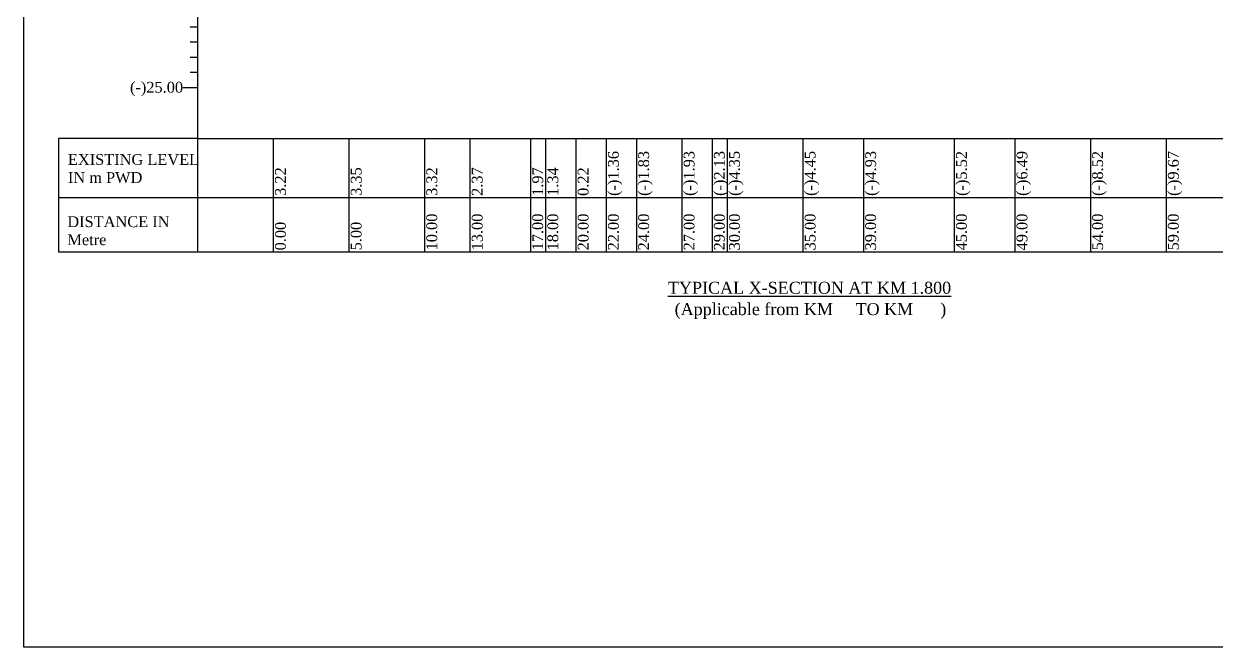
# Model space of a CAD drawing. Header units: metres. Extents: x -1354 to 3686, y -9962 to -7697.
# Drawn here: x -295.6 to -216.8, y -9488.4 to -9447.2 of the extents above; entities that cross this region are included whole.
import ezdxf

# ---------------------------------------------------------------- set-up
doc = ezdxf.new("R2010")
doc.units = ezdxf.units.M
doc.layers.add('LINE', color=7, linetype='Continuous')
doc.styles.get("Standard").update_dxf_attribs({"font": 'times.ttf'})

msp = doc.modelspace()

# ---------------------------------------------------------------- linework, layer by layer
at = {"color": 0, "lineweight": -2}
for p, q in [((-284.105563, -9462.259859), (-284.105563, -9421.409888)), ((-284.105563, -9447.409888), (-284.605563, -9447.409888)), ((-284.105563, -9448.409888), (-284.605563, -9448.409888)), ((-284.105563, -9449.409888), (-284.605563, -9449.409888)), ((-284.105563, -9450.409888), (-284.605563, -9450.409888)), ((-284.105563, -9451.409888), (-285.105563, -9451.409888)), ((-284.105563, -9454.768712), (-179.105563, -9454.768712)), ((-279.105563, -9462.259859), (-279.105563, -9454.768712)), ((-274.105563, -9462.259859), (-274.105563, -9454.768712)), ((-269.105563, -9462.259859), (-269.105563, -9454.768712)), ((-266.105563, -9462.259859), (-266.105563, -9454.768712)), ((-262.105563, -9462.259859), (-262.105563, -9454.768712)), ((-261.105563, -9462.259859), (-261.105563, -9454.768712)), ((-259.105563, -9462.259859), (-259.105563, -9454.768712)), ((-257.105563, -9462.259859), (-257.105563, -9454.768712)), ((-255.105563, -9462.259859), (-255.105563, -9454.768712)), ((-252.105563, -9462.259859), (-252.105563, -9454.768712)), ((-250.105563, -9462.259859), (-250.105563, -9454.768712)), ((-249.105563, -9462.259859), (-249.105563, -9454.768712)), ((-244.105563, -9462.259859), (-244.105563, -9454.768712)), ((-240.105563, -9462.259859), (-240.105563, -9454.768712)), ((-234.105563, -9462.259859), (-234.105563, -9454.768712)), ((-230.105563, -9462.259859), (-230.105563, -9454.768712)), ((-225.105563, -9462.259859), (-225.105563, -9454.768712)), ((-220.105563, -9462.259859), (-220.105563, -9454.768712)), ((-293.310434, -9458.659888), (-179.105563, -9458.659888)), ((-293.310434, -9462.259859), (-179.105563, -9462.259859))]:
    msp.add_line(p, q, dxfattribs=at)
at = {"color": 0, "linetype": 'Continuous', "lineweight": -3, "ltscale": 0.5}
for p, q in [((-284.105563, -9454.768712), (-293.310434, -9454.768712)), ((-293.310434, -9454.768712), (-293.310434, -9462.259859))]:
    msp.add_line(p, q, dxfattribs=at)
at = {"layer": 'LINE', "color": 0, "linetype": 'ByBlock', "lineweight": -3, "ltscale": 0.5}
msp.add_lwpolyline([(-295.604754, -9406.673841), (-176.954404, -9406.673841), (-176.954404, -9488.377373), (-295.604754, -9488.377373)], close=True, dxfattribs=at)

# ---------------------------------------------------------------- texts
at = {"color": 0, "lineweight": -2, "char_height": 0.715, "attachment_point": 1}
for s, insert, width in [('(-)25.00', (-288.59016, -9451.022513), 2), ('EXISTING LEVEL IN m PWD', (-292.691634, -9455.794887), 8.82203068), ('DISTANCE IN Metre', (-292.72937, -9459.905805), 6.93160649)]:
    msp.add_mtext(s, dxfattribs=dict(at, insert=insert, width=width))
at = {"color": 0, "lineweight": -2, "char_height": 0.715, "width": 2.15, "attachment_point": 1, "rotation": 90}
for s, insert in [('(-)1.36', (-257.005563, -9458.559888)), ('(-)1.83', (-255.005563, -9458.559888)), ('(-)1.93', (-252.005563, -9458.559888)), ('(-)2.13', (-250.005563, -9458.559888)), ('(-)4.35', (-249.005563, -9458.559888)), ('(-)4.45', (-244.005563, -9458.559888)), ('(-)4.93', (-240.005563, -9458.559888)), ('(-)5.52', (-234.005563, -9458.559888)), ('(-)6.49', (-230.005563, -9458.559888)), ('(-)8.52', (-225.005563, -9458.559888)), ('(-)9.67', (-220.005563, -9458.559888)), ('3.22', (-279.005563, -9458.559888)), ('3.35', (-274.005563, -9458.559888)), ('3.32', (-269.005563, -9458.559888)), ('2.37', (-266.005563, -9458.559888)), ('1.97', (-262.005563, -9458.559888)), ('1.34', (-261.005563, -9458.559888)), ('0.22', (-259.005563, -9458.559888)), ('10.00', (-269.005563, -9462.159859)), ('13.00', (-266.005563, -9462.159859)), ('17.00', (-262.005563, -9462.159859)), ('18.00', (-261.005563, -9462.159859)), ('20.00', (-259.005563, -9462.159859)), ('22.00', (-257.005563, -9462.159859)), ('24.00', (-255.005563, -9462.159859)), ('27.00', (-252.005563, -9462.159859)), ('29.00', (-250.005563, -9462.159859)), ('30.00', (-249.005563, -9462.159859)), ('35.00', (-244.005563, -9462.159859)), ('39.00', (-240.005563, -9462.159859)), ('45.00', (-234.005563, -9462.159859)), ('49.00', (-230.005563, -9462.159859)), ('54.00', (-225.005563, -9462.159859)), ('59.00', (-220.005563, -9462.159859)), ('0.00', (-279.005563, -9462.159859)), ('5.00', (-274.005563, -9462.159859))]:
    msp.add_mtext(s, dxfattribs=dict(at, insert=insert))
at = {"char_height": 0.78947585, "attachment_point": 1}
for s, insert in [('{\\LTYPICAL X-SECTION AT KM 1.800}', (-253.041531, -9464.234913)), ('(Applicable from KM     TO KM      )', (-252.599566, -9465.646332))]:
    msp.add_mtext(s, dxfattribs=dict(at, insert=insert))

doc.saveas('drawing.dxf')
